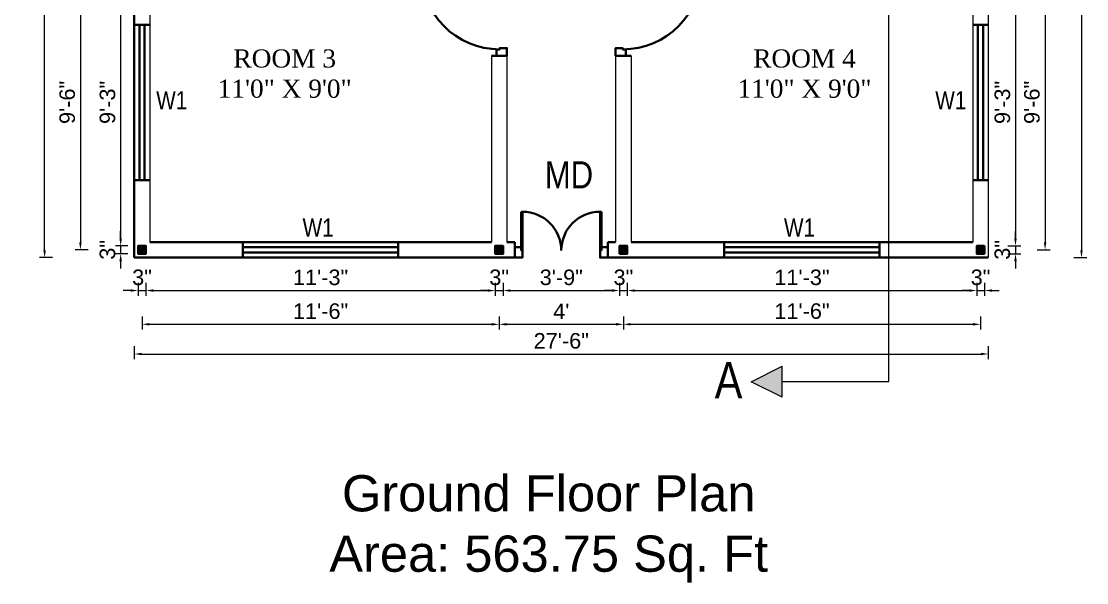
# Model space of a CAD drawing. Header units: inches. Extents: x 94889 to 364662, y -10661 to -3947.
# Drawn here: x 103978.3 to 104389.9, y -7774.4 to -7557.4 of the extents above; entities that cross this region are included whole.
import ezdxf

# ---------------------------------------------------------------- set-up
doc = ezdxf.new("R2010")
doc.units = ezdxf.units.IN
doc.header["$LTSCALE"] = 2
doc.header["$MEASUREMENT"] = 0
doc.header["$PDMODE"] = 34
doc.layers.get('0').update_dxf_attribs({"linetype": 'CONTINUOUS'})
doc.layers.get('DEFPOINTS').update_dxf_attribs({"color": 141, "linetype": 'CONTINUOUS'})
for name, color, linetype, lineweight in [('dimension', 160, 'CONTINUOUS', 15), ('door', 20, 'CONTINUOUS', 35), ('steps', 253, 'CONTINUOUS', 20)]:
    doc.layers.add(name, color=color, linetype=linetype, lineweight=lineweight)
doc.styles.add('Lettring Text', font='arial.ttf')
doc.styles.get("Standard").update_dxf_attribs({"font": 'ARIALN.TTF'})
doc.dimstyles.new('Copy of Standard', dxfattribs={"dimtxt": 6, "dimasz": 2.875, "dimexe": 2, "dimexo": 4, "dimgap": 2, "dimtad": 1, "dimdec": 0, "dimrnd": 1, "dimzin": 0, "dimdsep": 46, "dimlunit": 4, "dimtxsty": 'Lettring Text', "dimcen": 0.1, "dimclrd": 7, "dimclre": 7, "dimclrt": 7, "dimazin": 0, "dimtfac": 0.645, "dimtdec": 0, "dimtmove": 1, "dimatfit": 0, "dimfxl": 3, "dimfxlon": 1, "dimtfillclr": 256, "dimtolj": 1, "dimtzin": 0, "dimlwd": -1, "dimlwe": -1, "dimarcsym": 2})

# ---------------------------------------------------------------- blocks, each defined once
blk = doc.blocks.new("3' DOOR")
at = {"layer": 'door', "ltscale": 0.5}
for p, q in [((104173.36, -7670.17), (104173.86, -7670.16)), ((104173.36, -7685.16), (104173.36, -7670.17)), ((104173.86, -7685.16), (104173.86, -7670.16)), ((104203.86, -7685.16), (104203.86, -7670.16)), ((104203.86, -7670.16), (104204.36, -7670.16)), ((104204.36, -7685.16), (104204.36, -7670.16)), ((104173.36, -7683.91), (104173.36, -7685.16)), ((104173.86, -7685.16), (104173.36, -7685.16)), ((104204.36, -7685.16), (104203.86, -7685.16)), ((104204.36, -7683.91), (104204.36, -7685.16))]:
    blk.add_line(p, q, dxfattribs=at)
for points in [[(104173.36, -7683.91), (104170.86, -7683.91), (104170.86, -7687.91), (104173.86, -7687.91), (104173.86, -7685.16)], [(104203.86, -7685.16), (104203.86, -7687.91), (104206.86, -7687.91), (104206.86, -7683.91), (104204.36, -7683.91)]]:
    blk.add_lwpolyline(points, dxfattribs=at)
for centre, start, end in [((104173.86, -7685.16), 0, 90), ((104203.86, -7685.16), 90, 180)]:
    blk.add_arc(centre, 15, start, end, dxfattribs=at)
blk = doc.blocks.new("3' SINGLE DOOR")
at = {"layer": 'door', "ltscale": 0.5}
for p, q in [((104171.42, -7702.85), (104171.42, -7672.35)), ((104171.92, -7672.35), (104171.42, -7672.35)), ((104171.92, -7702.85), (104171.92, -7672.35)), ((104171.42, -7701.6), (104171.42, -7702.85)), ((104171.92, -7702.85), (104171.42, -7702.85))]:
    blk.add_line(p, q, dxfattribs=at)
for points in [[(104171.42, -7701.6), (104168.92, -7701.6), (104168.92, -7705.6), (104171.92, -7705.6), (104171.92, -7702.85)], [(104202.42, -7701.6), (104202.42, -7702.85), (104201.92, -7702.85), (104201.92, -7705.6), (104204.92, -7705.6), (104204.92, -7701.6), (104202.42, -7701.6)]]:
    blk.add_lwpolyline(points, dxfattribs=at)
blk.add_arc((104171.92, -7702.85), 30.5, 0, 90, dxfattribs=at)
blk = doc.blocks.new('*D628')
at = {"layer": 'DEFPOINTS', "color": 0, "ltscale": 0.3, "transparency": 16777216}
for p in [(104023.42, -7647.28), (104026.42, -7647.28), (104026.42, -7661.51)]:
    blk.add_point(p, dxfattribs=at)
at = {"layer": 'steps', "color": 7, "ltscale": 0.3, "transparency": 16777216}
for p, q in [((104023.42, -7658.51), (104023.42, -7663.51)), ((104026.42, -7658.51), (104026.42, -7663.51)), ((104020.54, -7661.51), (104017.67, -7661.51)), ((104023.42, -7661.51), (104026.42, -7661.51)), ((104029.29, -7661.51), (104032.17, -7661.51))]:
    blk.add_line(p, q, dxfattribs=at)
for points in [[(104020.54, -7661.03), (104020.54, -7661.99), (104023.42, -7661.51)], [(104029.29, -7661.03), (104029.29, -7661.99), (104026.42, -7661.51)]]:
    blk.add_solid(points, dxfattribs=at)
at = {"layer": 'steps', "color": 7, "ltscale": 0.3, "transparency": 16777216, "insert": (104024.92, -7656.44), "char_height": 6, "attachment_point": 5, "style": 'Lettring Text'}
blk.add_mtext('\\A1;3"', dxfattribs=at)
blk = doc.blocks.new('*D629')
at = {"layer": 'DEFPOINTS', "color": 0, "ltscale": 0.5, "transparency": 16777216}
for p in [(104026.42, -7647.28), (104161.42, -7647.28), (104161.42, -7661.51)]:
    blk.add_point(p, dxfattribs=at)
at = {"layer": 'steps', "color": 7, "ltscale": 0.5, "transparency": 16777216}
for p, q in [((104026.42, -7658.51), (104026.42, -7663.51)), ((104161.42, -7658.51), (104161.42, -7663.51)), ((104029.29, -7661.51), (104158.54, -7661.51))]:
    blk.add_line(p, q, dxfattribs=at)
for points in [[(104029.29, -7661.03), (104029.29, -7661.99), (104026.42, -7661.51)], [(104158.54, -7661.03), (104158.54, -7661.99), (104161.42, -7661.51)]]:
    blk.add_solid(points, dxfattribs=at)
at = {"layer": 'steps', "color": 7, "ltscale": 0.5, "transparency": 16777216, "insert": (104093.92, -7656.44), "char_height": 6, "attachment_point": 5, "style": 'Lettring Text'}
blk.add_mtext('\\A1;11\'-3"', dxfattribs=at)
blk = doc.blocks.new('*D630')
at = {"layer": 'DEFPOINTS', "color": 0, "ltscale": 0.5, "transparency": 16777216}
for p in [(104161.42, -7647.28), (104164.42, -7647.28), (104164.42, -7661.51)]:
    blk.add_point(p, dxfattribs=at)
at = {"layer": 'steps', "color": 7, "ltscale": 0.5, "transparency": 16777216}
for p, q in [((104161.42, -7658.51), (104161.42, -7663.51)), ((104164.42, -7658.51), (104164.42, -7663.51)), ((104158.54, -7661.51), (104155.67, -7661.51)), ((104161.42, -7661.51), (104164.42, -7661.51)), ((104167.29, -7661.51), (104170.17, -7661.51))]:
    blk.add_line(p, q, dxfattribs=at)
for points in [[(104158.54, -7661.03), (104158.54, -7661.99), (104161.42, -7661.51)], [(104167.29, -7661.03), (104167.29, -7661.99), (104164.42, -7661.51)]]:
    blk.add_solid(points, dxfattribs=at)
at = {"layer": 'steps', "color": 7, "ltscale": 0.5, "transparency": 16777216, "insert": (104162.92, -7656.44), "char_height": 6, "attachment_point": 5, "style": 'Lettring Text'}
blk.add_mtext('\\A1;3"', dxfattribs=at)
blk = doc.blocks.new('*D631')
at = {"layer": 'DEFPOINTS', "color": 0, "ltscale": 0.5, "transparency": 16777216}
for p in [(104164.42, -7647.28), (104209.42, -7647.28), (104209.42, -7661.51)]:
    blk.add_point(p, dxfattribs=at)
at = {"layer": 'steps', "color": 7, "ltscale": 0.5, "transparency": 16777216}
for p, q in [((104164.42, -7658.51), (104164.42, -7663.51)), ((104209.42, -7658.51), (104209.42, -7663.51)), ((104167.29, -7661.51), (104206.54, -7661.51))]:
    blk.add_line(p, q, dxfattribs=at)
for points in [[(104167.29, -7661.03), (104167.29, -7661.99), (104164.42, -7661.51)], [(104206.54, -7661.03), (104206.54, -7661.99), (104209.42, -7661.51)]]:
    blk.add_solid(points, dxfattribs=at)
at = {"layer": 'steps', "color": 7, "ltscale": 0.5, "transparency": 16777216, "insert": (104186.92, -7656.44), "char_height": 6, "attachment_point": 5, "style": 'Lettring Text'}
blk.add_mtext('\\A1;3\'-9"', dxfattribs=at)
blk = doc.blocks.new('*D632')
at = {"layer": 'DEFPOINTS', "color": 0, "ltscale": 0.5, "transparency": 16777216}
for p in [(104209.42, -7647.28), (104212.42, -7647.28), (104212.42, -7661.51)]:
    blk.add_point(p, dxfattribs=at)
at = {"layer": 'steps', "color": 7, "ltscale": 0.5, "transparency": 16777216}
for p, q in [((104209.42, -7658.51), (104209.42, -7663.51)), ((104212.42, -7658.51), (104212.42, -7663.51)), ((104206.54, -7661.51), (104203.67, -7661.51)), ((104209.42, -7661.51), (104212.42, -7661.51)), ((104215.29, -7661.51), (104218.17, -7661.51))]:
    blk.add_line(p, q, dxfattribs=at)
for points in [[(104206.54, -7661.03), (104206.54, -7661.99), (104209.42, -7661.51)], [(104215.29, -7661.03), (104215.29, -7661.99), (104212.42, -7661.51)]]:
    blk.add_solid(points, dxfattribs=at)
at = {"layer": 'steps', "color": 7, "ltscale": 0.5, "transparency": 16777216, "insert": (104210.92, -7656.44), "char_height": 6, "attachment_point": 5, "style": 'Lettring Text'}
blk.add_mtext('\\A1;3"', dxfattribs=at)
blk = doc.blocks.new('*D633')
at = {"layer": 'DEFPOINTS', "color": 0, "ltscale": 0.5, "transparency": 16777216}
for p in [(104212.42, -7647.28), (104347.42, -7647.28), (104347.42, -7661.51)]:
    blk.add_point(p, dxfattribs=at)
at = {"layer": 'steps', "color": 7, "ltscale": 0.5, "transparency": 16777216}
for p, q in [((104212.42, -7658.51), (104212.42, -7663.51)), ((104347.42, -7658.51), (104347.42, -7663.51)), ((104215.29, -7661.51), (104344.54, -7661.51))]:
    blk.add_line(p, q, dxfattribs=at)
for points in [[(104215.29, -7661.03), (104215.29, -7661.99), (104212.42, -7661.51)], [(104344.54, -7661.03), (104344.54, -7661.99), (104347.42, -7661.51)]]:
    blk.add_solid(points, dxfattribs=at)
at = {"layer": 'steps', "color": 7, "ltscale": 0.5, "transparency": 16777216, "insert": (104279.92, -7656.44), "char_height": 6, "attachment_point": 5, "style": 'Lettring Text'}
blk.add_mtext('\\A1;11\'-3"', dxfattribs=at)
blk = doc.blocks.new('*D634')
at = {"layer": 'DEFPOINTS', "color": 0, "ltscale": 0.5, "transparency": 16777216}
for p in [(104347.42, -7647.28), (104350.42, -7647.28), (104350.42, -7661.51)]:
    blk.add_point(p, dxfattribs=at)
at = {"layer": 'steps', "color": 7, "ltscale": 0.5, "transparency": 16777216}
for p, q in [((104347.42, -7658.51), (104347.42, -7663.51)), ((104350.42, -7658.51), (104350.42, -7663.51)), ((104344.54, -7661.51), (104341.67, -7661.51)), ((104347.42, -7661.51), (104350.42, -7661.51)), ((104353.29, -7661.51), (104356.17, -7661.51))]:
    blk.add_line(p, q, dxfattribs=at)
for points in [[(104344.54, -7661.03), (104344.54, -7661.99), (104347.42, -7661.51)], [(104353.29, -7661.03), (104353.29, -7661.99), (104350.42, -7661.51)]]:
    blk.add_solid(points, dxfattribs=at)
at = {"layer": 'steps', "color": 7, "ltscale": 0.5, "transparency": 16777216, "insert": (104348.92, -7656.44), "char_height": 6, "attachment_point": 5, "style": 'Lettring Text'}
blk.add_mtext('\\A1;3"', dxfattribs=at)
blk = doc.blocks.new('*D635')
at = {"layer": 'DEFPOINTS', "color": 0, "ltscale": 0.5, "transparency": 16777216}
for p in [(104024.92, -7645.78), (104162.92, -7645.78), (104162.92, -7674.56)]:
    blk.add_point(p, dxfattribs=at)
at = {"layer": 'steps', "color": 7, "ltscale": 0.5, "transparency": 16777216}
for p, q in [((104024.92, -7671.56), (104024.92, -7676.56)), ((104162.92, -7671.56), (104162.92, -7676.56)), ((104027.79, -7674.56), (104160.04, -7674.56))]:
    blk.add_line(p, q, dxfattribs=at)
for points in [[(104027.79, -7674.08), (104027.79, -7675.04), (104024.92, -7674.56)], [(104160.04, -7674.08), (104160.04, -7675.04), (104162.92, -7674.56)]]:
    blk.add_solid(points, dxfattribs=at)
at = {"layer": 'steps', "color": 7, "ltscale": 0.5, "transparency": 16777216, "insert": (104093.92, -7669.5), "char_height": 6, "attachment_point": 5, "style": 'Lettring Text'}
blk.add_mtext('\\A1;11\'-6"', dxfattribs=at)
blk = doc.blocks.new('*D636')
at = {"layer": 'DEFPOINTS', "color": 0, "ltscale": 0.5, "transparency": 16777216}
for p in [(104162.92, -7645.78), (104210.92, -7645.78), (104210.92, -7674.56)]:
    blk.add_point(p, dxfattribs=at)
at = {"layer": 'steps', "color": 7, "ltscale": 0.5, "transparency": 16777216}
for p, q in [((104162.92, -7671.56), (104162.92, -7676.56)), ((104210.92, -7671.56), (104210.92, -7676.56)), ((104165.79, -7674.56), (104208.04, -7674.56))]:
    blk.add_line(p, q, dxfattribs=at)
for points in [[(104165.79, -7674.08), (104165.79, -7675.04), (104162.92, -7674.56)], [(104208.04, -7674.08), (104208.04, -7675.04), (104210.92, -7674.56)]]:
    blk.add_solid(points, dxfattribs=at)
at = {"layer": 'steps', "color": 7, "ltscale": 0.5, "transparency": 16777216, "insert": (104186.92, -7669.56), "char_height": 6, "attachment_point": 5, "style": 'Lettring Text'}
blk.add_mtext("\\A1;4'", dxfattribs=at)
blk = doc.blocks.new('*D637')
at = {"layer": 'DEFPOINTS', "color": 0, "ltscale": 0.5, "transparency": 16777216}
for p in [(104210.92, -7645.78), (104348.92, -7645.78), (104348.92, -7674.56)]:
    blk.add_point(p, dxfattribs=at)
at = {"layer": 'steps', "color": 7, "ltscale": 0.5, "transparency": 16777216}
for p, q in [((104210.92, -7671.56), (104210.92, -7676.56)), ((104348.92, -7671.56), (104348.92, -7676.56)), ((104213.79, -7674.56), (104346.04, -7674.56))]:
    blk.add_line(p, q, dxfattribs=at)
for points in [[(104213.79, -7674.08), (104213.79, -7675.04), (104210.92, -7674.56)], [(104346.04, -7674.08), (104346.04, -7675.04), (104348.92, -7674.56)]]:
    blk.add_solid(points, dxfattribs=at)
at = {"layer": 'steps', "color": 7, "ltscale": 0.5, "transparency": 16777216, "insert": (104279.92, -7669.5), "char_height": 6, "attachment_point": 5, "style": 'Lettring Text'}
blk.add_mtext('\\A1;11\'-6"', dxfattribs=at)
blk = doc.blocks.new('*D638')
at = {"layer": 'DEFPOINTS', "color": 0, "ltscale": 0.5, "transparency": 16777216}
for p in [(104021.92, -7648.78), (104351.92, -7648.78), (104351.92, -7686.04)]:
    blk.add_point(p, dxfattribs=at)
at = {"layer": 'steps', "color": 7, "ltscale": 0.5, "transparency": 16777216}
for p, q in [((104021.92, -7683.04), (104021.92, -7688.04)), ((104351.92, -7683.04), (104351.92, -7688.04)), ((104024.79, -7686.04), (104349.04, -7686.04))]:
    blk.add_line(p, q, dxfattribs=at)
for points in [[(104024.79, -7685.56), (104024.79, -7686.52), (104021.92, -7686.04)], [(104349.04, -7685.56), (104349.04, -7686.52), (104351.92, -7686.04)]]:
    blk.add_solid(points, dxfattribs=at)
at = {"layer": 'steps', "color": 7, "ltscale": 0.5, "transparency": 16777216, "insert": (104186.92, -7680.98), "char_height": 6, "attachment_point": 5, "style": 'Lettring Text'}
blk.add_mtext('\\A1;27\'-6"', dxfattribs=at)
blk = doc.blocks.new('*D642')
at = {"layer": 'DEFPOINTS', "color": 0, "ltscale": 0.5, "transparency": 16777216}
for p in [(104023.42, -7533.28), (104016.67, -7644.28), (104023.42, -7644.28)]:
    blk.add_point(p, dxfattribs=at)
at = {"layer": 'steps', "color": 7, "ltscale": 0.5, "transparency": 16777216}
for p, q in [((104019.42, -7533.28), (104014.67, -7533.28)), ((104016.67, -7536.16), (104016.67, -7641.41)), ((104019.42, -7644.28), (104014.67, -7644.28))]:
    blk.add_line(p, q, dxfattribs=at)
for points in [[(104016.19, -7536.16), (104017.15, -7536.16), (104016.67, -7533.28)], [(104016.19, -7641.41), (104017.15, -7641.41), (104016.67, -7644.28)]]:
    blk.add_solid(points, dxfattribs=at)
at = {"layer": 'steps', "color": 7, "ltscale": 0.5, "transparency": 16777216, "insert": (104011.6, -7588.78), "char_height": 6, "attachment_point": 5, "rotation": 90, "style": 'Lettring Text'}
blk.add_mtext('\\A1;9\'-3"', dxfattribs=at)
blk = doc.blocks.new('*D643')
at = {"layer": 'DEFPOINTS', "color": 0, "ltscale": 0.5, "transparency": 16777216}
for p in [(104023.42, -7644.28), (104016.67, -7647.28), (104023.42, -7647.28)]:
    blk.add_point(p, dxfattribs=at)
at = {"layer": 'steps', "color": 7, "ltscale": 0.5, "transparency": 16777216}
for p, q in [((104016.67, -7641.41), (104016.67, -7638.53)), ((104019.42, -7644.28), (104014.67, -7644.28)), ((104016.67, -7644.28), (104016.67, -7647.28)), ((104019.42, -7647.28), (104014.67, -7647.28)), ((104016.67, -7650.16), (104016.67, -7653.03))]:
    blk.add_line(p, q, dxfattribs=at)
for points in [[(104016.19, -7641.41), (104017.15, -7641.41), (104016.67, -7644.28)], [(104016.19, -7650.16), (104017.15, -7650.16), (104016.67, -7647.28)]]:
    blk.add_solid(points, dxfattribs=at)
at = {"layer": 'steps', "color": 7, "ltscale": 0.5, "transparency": 16777216, "insert": (104011.6, -7645.78), "char_height": 6, "attachment_point": 5, "rotation": 90, "style": 'Lettring Text'}
blk.add_mtext('\\A1;3"', dxfattribs=at)
blk = doc.blocks.new('*D645')
at = {"layer": 'DEFPOINTS', "color": 0, "ltscale": 0.5, "transparency": 16777216}
for p in [(104024.92, -7531.78), (104001.12, -7645.78), (104024.92, -7645.78)]:
    blk.add_point(p, dxfattribs=at)
at = {"layer": 'steps', "color": 7, "ltscale": 0.5, "transparency": 16777216}
for p, q in [((104004.12, -7531.78), (103999.12, -7531.78)), ((104001.12, -7534.66), (104001.12, -7642.91)), ((104004.12, -7645.78), (103999.12, -7645.78))]:
    blk.add_line(p, q, dxfattribs=at)
for points in [[(104000.64, -7534.66), (104001.6, -7534.66), (104001.12, -7531.78)], [(104000.64, -7642.91), (104001.6, -7642.91), (104001.12, -7645.78)]]:
    blk.add_solid(points, dxfattribs=at)
at = {"layer": 'steps', "color": 7, "ltscale": 0.5, "transparency": 16777216, "insert": (103996.05, -7588.78), "char_height": 6, "attachment_point": 5, "rotation": 90, "style": 'Lettring Text'}
blk.add_mtext('\\A1;9\'-6"', dxfattribs=at)
blk = doc.blocks.new('*D646')
at = {"layer": 'DEFPOINTS', "color": 0, "ltscale": 0.5, "transparency": 16777216}
for p in [(103987.28, -7402.78), (104021.92, -7402.78), (104021.92, -7648.78)]:
    blk.add_point(p, dxfattribs=at)
at = {"layer": 'steps', "color": 7, "ltscale": 0.5, "transparency": 16777216}
for p, q in [((103990.28, -7402.78), (103985.28, -7402.78)), ((103987.28, -7645.91), (103987.28, -7405.66)), ((103990.28, -7648.78), (103985.28, -7648.78))]:
    blk.add_line(p, q, dxfattribs=at)
for points in [[(103986.8, -7405.66), (103987.76, -7405.66), (103987.28, -7402.78)], [(103986.8, -7645.91), (103987.76, -7645.91), (103987.28, -7648.78)]]:
    blk.add_solid(points, dxfattribs=at)
at = {"layer": 'steps', "color": 7, "ltscale": 0.5, "transparency": 16777216, "insert": (103982.22, -7525.78), "char_height": 6, "attachment_point": 5, "rotation": 90, "style": 'Lettring Text'}
blk.add_mtext('\\A1;20\'-6"', dxfattribs=at)
blk = doc.blocks.new('*D650')
at = {"layer": 'DEFPOINTS', "color": 0, "ltscale": 0.5, "transparency": 16777216}
for p in [(104350.42, -7533.28), (104350.42, -7644.28), (104362.43, -7644.28)]:
    blk.add_point(p, dxfattribs=at)
at = {"layer": 'steps', "color": 7, "ltscale": 0.5, "transparency": 16777216}
for p, q in [((104359.43, -7533.28), (104364.43, -7533.28)), ((104362.43, -7536.16), (104362.43, -7641.41)), ((104359.43, -7644.28), (104364.43, -7644.28))]:
    blk.add_line(p, q, dxfattribs=at)
for points in [[(104361.95, -7536.16), (104362.91, -7536.16), (104362.43, -7533.28)], [(104361.95, -7641.41), (104362.91, -7641.41), (104362.43, -7644.28)]]:
    blk.add_solid(points, dxfattribs=at)
at = {"layer": 'steps', "color": 7, "ltscale": 0.5, "transparency": 16777216, "insert": (104357.37, -7588.78), "char_height": 6, "attachment_point": 5, "rotation": 90, "style": 'Lettring Text'}
blk.add_mtext('\\A1;9\'-3"', dxfattribs=at)
blk = doc.blocks.new('*D651')
at = {"layer": 'DEFPOINTS', "color": 0, "ltscale": 0.5, "transparency": 16777216}
for p in [(104350.42, -7644.28), (104350.42, -7647.28), (104362.43, -7647.28)]:
    blk.add_point(p, dxfattribs=at)
at = {"layer": 'steps', "color": 7, "ltscale": 0.5, "transparency": 16777216}
for p, q in [((104362.43, -7641.41), (104362.43, -7638.53)), ((104359.43, -7644.28), (104364.43, -7644.28)), ((104362.43, -7644.28), (104362.43, -7647.28)), ((104359.43, -7647.28), (104364.43, -7647.28)), ((104362.43, -7650.16), (104362.43, -7653.03))]:
    blk.add_line(p, q, dxfattribs=at)
for points in [[(104361.95, -7641.41), (104362.91, -7641.41), (104362.43, -7644.28)], [(104361.95, -7650.16), (104362.91, -7650.16), (104362.43, -7647.28)]]:
    blk.add_solid(points, dxfattribs=at)
at = {"layer": 'steps', "color": 7, "ltscale": 0.5, "transparency": 16777216, "insert": (104357.37, -7645.78), "char_height": 6, "attachment_point": 5, "rotation": 90, "style": 'Lettring Text'}
blk.add_mtext('\\A1;3"', dxfattribs=at)
blk = doc.blocks.new('*D653')
at = {"layer": 'DEFPOINTS', "color": 0, "ltscale": 0.5, "transparency": 16777216}
for p in [(104348.92, -7531.78), (104348.92, -7645.78), (104373.85, -7645.78)]:
    blk.add_point(p, dxfattribs=at)
at = {"layer": 'steps', "color": 7, "ltscale": 0.5, "transparency": 16777216}
for p, q in [((104370.85, -7531.78), (104375.85, -7531.78)), ((104373.85, -7534.66), (104373.85, -7642.91)), ((104370.85, -7645.78), (104375.85, -7645.78))]:
    blk.add_line(p, q, dxfattribs=at)
for points in [[(104373.37, -7534.66), (104374.33, -7534.66), (104373.85, -7531.78)], [(104373.37, -7642.91), (104374.33, -7642.91), (104373.85, -7645.78)]]:
    blk.add_solid(points, dxfattribs=at)
at = {"layer": 'steps', "color": 7, "ltscale": 0.5, "transparency": 16777216, "insert": (104368.79, -7588.78), "char_height": 6, "attachment_point": 5, "rotation": 90, "style": 'Lettring Text'}
blk.add_mtext('\\A1;9\'-6"', dxfattribs=at)
blk = doc.blocks.new('*D654')
at = {"layer": 'DEFPOINTS', "color": 0, "ltscale": 0.5, "transparency": 16777216}
for p in [(104351.92, -7402.78), (104351.92, -7648.78), (104387.93, -7648.78)]:
    blk.add_point(p, dxfattribs=at)
at = {"layer": 'steps', "color": 7, "ltscale": 0.5, "transparency": 16777216}
for p, q in [((104384.93, -7402.78), (104389.93, -7402.78)), ((104387.93, -7405.66), (104387.93, -7645.91)), ((104384.93, -7648.78), (104389.93, -7648.78))]:
    blk.add_line(p, q, dxfattribs=at)
for points in [[(104387.45, -7405.66), (104388.41, -7405.66), (104387.93, -7402.78)], [(104387.45, -7645.91), (104388.41, -7645.91), (104387.93, -7648.78)]]:
    blk.add_solid(points, dxfattribs=at)
at = {"layer": 'steps', "color": 7, "ltscale": 0.5, "transparency": 16777216, "insert": (104382.87, -7525.78), "char_height": 6, "attachment_point": 5, "rotation": 90, "style": 'Lettring Text'}
blk.add_mtext('\\A1;20\'-6"', dxfattribs=at)

msp = doc.modelspace()

# ---------------------------------------------------------------- hatches: boundary and pattern name
at = {"linetype": 'ByBlock', "lineweight": 5}
msp.add_hatch(color=7, dxfattribs=at).paths.add_polyline_path([(104260.3, -7696.78), (104272.3, -7702.78), (104272.3, -7690.78)])
at = {"layer": 'door', "ltscale": 0.5}
h = msp.add_hatch(dxfattribs=at)
h.set_pattern_fill('ANSI31', color=256)
h.set_pattern_definition([(45, (0, -240), (-0.08838834765, 0.08838834765), [])])
h.paths.add_polyline_path([(104023.42, -7644.28), (104026.42, -7644.28), (104026.42, -7647.28), (104023.42, -7647.28)])
h = msp.add_hatch(dxfattribs=at)
h.set_pattern_fill('ANSI31', color=256)
h.set_pattern_definition([(45, (138, -240), (-0.08838834765, 0.08838834765), [])])
h.paths.add_polyline_path([(104161.42, -7644.28), (104164.42, -7644.28), (104164.42, -7647.28), (104161.42, -7647.28)])
h = msp.add_hatch(dxfattribs=at)
h.set_pattern_fill('ANSI31', color=256)
h.set_pattern_definition([(45, (186, -240), (-0.08838834765, 0.08838834765), [])])
h.paths.add_polyline_path([(104209.42, -7644.28), (104212.42, -7644.28), (104212.42, -7647.28), (104209.42, -7647.28)])
h = msp.add_hatch(dxfattribs=at)
h.set_pattern_fill('ANSI31', color=256)
h.set_pattern_definition([(45, (324, -240), (-0.08838834765, 0.08838834765), [])])
h.paths.add_polyline_path([(104347.42, -7644.28), (104350.42, -7644.28), (104350.42, -7647.28), (104347.42, -7647.28)])

# ---------------------------------------------------------------- linework, layer by layer
at = {"color": 7, "linetype": 'ByBlock', "lineweight": 5}
for p, q in [((104313.47, -7696.78), (104313.47, -7354.78)), ((104260.3, -7696.78), (104272.3, -7690.78)), ((104272.3, -7702.78), (104272.3, -7690.78)), ((104272.3, -7702.78), (104260.3, -7696.78)), ((104313.47, -7696.78), (104272.3, -7696.78))]:
    msp.add_line(p, q, dxfattribs=at)
at = {"layer": 'dimension', "ltscale": 7}
for p, q in [((104351.92, -7402.78), (104351.92, -7648.78)), ((104027.92, -7534.78), (104027.92, -7642.78)), ((104345.92, -7534.78), (104345.92, -7642.78)), ((104159.92, -7570.78), (104159.92, -7642.78)), ((104165.92, -7570.78), (104165.92, -7642.78)), ((104207.92, -7570.78), (104207.92, -7642.78)), ((104213.92, -7570.78), (104213.92, -7642.78))]:
    msp.add_line(p, q, dxfattribs=at)
at = {"layer": 'door', "ltscale": 0.5}
for p, q in [((104021.92, -7648.78), (104021.92, -7402.78)), ((104027.92, -7558.78), (104021.92, -7558.78)), ((104023.92, -7618.78), (104023.92, -7558.78)), ((104025.92, -7618.78), (104025.92, -7558.78)), ((104351.92, -7558.78), (104345.92, -7558.78)), ((104347.92, -7618.78), (104347.92, -7558.78)), ((104349.92, -7618.78), (104349.92, -7558.78)), ((104165.92, -7570.78), (104159.92, -7570.78)), ((104207.92, -7570.78), (104213.92, -7570.78)), ((104027.92, -7618.78), (104021.92, -7618.78)), ((104351.92, -7618.78), (104345.92, -7618.78)), ((104027.92, -7642.78), (104159.92, -7642.78)), ((104063.92, -7642.78), (104063.92, -7648.78)), ((104123.92, -7642.78), (104123.92, -7648.78)), ((104165.92, -7642.78), (104168.92, -7642.78)), ((104168.92, -7648.78), (104168.92, -7642.78)), ((104204.92, -7642.78), (104207.92, -7642.78)), ((104204.92, -7648.78), (104204.92, -7642.78)), ((104213.92, -7642.78), (104345.92, -7642.78)), ((104249.92, -7642.78), (104249.92, -7648.78)), ((104309.92, -7642.78), (104309.92, -7648.78)), ((104063.92, -7644.78), (104123.92, -7644.78)), ((104063.92, -7646.78), (104123.92, -7646.78)), ((104249.92, -7644.78), (104309.92, -7644.78)), ((104249.92, -7646.78), (104309.92, -7646.78)), ((104021.92, -7648.78), (104168.92, -7648.78)), ((104204.92, -7648.78), (104351.92, -7648.78))]:
    msp.add_line(p, q, dxfattribs=at)
for points in [[(104023.42, -7644.28), (104026.42, -7644.28), (104026.42, -7647.28), (104023.42, -7647.28)], [(104161.42, -7644.28), (104164.42, -7644.28), (104164.42, -7647.28), (104161.42, -7647.28)], [(104209.42, -7644.28), (104212.42, -7644.28), (104212.42, -7647.28), (104209.42, -7647.28)], [(104350.42, -7644.28), (104347.42, -7644.28), (104347.42, -7647.28), (104350.42, -7647.28)]]:
    msp.add_lwpolyline(points, close=True, dxfattribs=at)

# ---------------------------------------------------------------- block references
at = {"layer": 'door', "xscale": -1, "rotation": 90}
msp.add_blockref("3' SINGLE DOOR", (96460.32, 96634.14), dxfattribs=at)
at = {"layer": 'door', "rotation": 270}
msp.add_blockref("3' SINGLE DOOR", (111913.51, 96634.14), dxfattribs=at)
at = {"layer": 'door'}
msp.add_blockref("3' DOOR", (-1.94, 39.13), dxfattribs=at)

# ---------------------------------------------------------------- texts
at = {"color": 7, "linetype": 'ByBlock', "lineweight": 5}
for s, insert, char_height, width, attachment_point in [('MD', (104180.53, -7611.52), 10.5, 46.3747, 1), ('A', (104246.2, -7689.16), 14, 26.5803, 1), ('{\\fArial CE|b0|i0|c238|p34;Ground Floor Plan\\PArea: \\fArial CE|b0|i0|c0|p34;563.75\\fArial CE|b0|i0|c238|p34; Sq. Ft}', (104182.06, -7753.66), 14, 235.547, 5)]:
    msp.add_mtext(s, dxfattribs=dict(at, insert=insert, char_height=char_height, width=width, attachment_point=attachment_point))
at = {"layer": 'steps', "color": 7, "ltscale": 0.3, "char_height": 7, "width": 55.268, "attachment_point": 2}
for s, insert in [('{\\fTimes New Roman|b0|i0|c0|p18;ROOM 3\\P11\'0" X 9\'0"}', (104080.06, -7568.3)), ('{\\fTimes New Roman|b0|i0|c0|p18;ROOM 4\\P11\'0" X 9\'0"}', (104280.89, -7568.3)), ('W1', (104036.41, -7584.45)), ('W1', (104337.43, -7584.45)), ('W1', (104092.97, -7633.66)), ('W1', (104278.97, -7633.66))]:
    msp.add_mtext(s, dxfattribs=dict(at, insert=insert))

# ---------------------------------------------------------------- dimensions: what is measured, and where the dimension line sits
at = {"layer": 'steps', "ltscale": 0.5}
for base, p1, p2, picture, middle in [((103987.28, -7402.78), (104021.92, -7648.78), (104021.92, -7402.78), '*D646', (103982.22, -7525.78)), ((104387.93, -7648.78), (104351.92, -7402.78), (104351.92, -7648.78), '*D654', (104382.87, -7525.78)), ((104001.12, -7645.78), (104024.92, -7531.78), (104024.92, -7645.78), '*D645', (103996.05, -7588.78)), ((104373.85, -7645.78), (104348.92, -7531.78), (104348.92, -7645.78), '*D653', (104368.79, -7588.78)), ((104016.67, -7644.28), (104023.42, -7533.28), (104023.42, -7644.28), '*D642', (104011.6, -7588.78)), ((104362.43, -7644.28), (104350.42, -7533.28), (104350.42, -7644.28), '*D650', (104357.37, -7588.78))]:
    dim = msp.add_linear_dim(base=base, p1=p1, p2=p2, angle=90, dimstyle='Copy of Standard', dxfattribs=at)
    dim.commit()
    dim.dimension.update_dxf_attribs({"geometry": picture, "text_midpoint": middle})
for base, p1, p2, picture, middle in [((104016.67, -7647.28), (104023.42, -7644.28), (104023.42, -7647.28), '*D643', (104016.67, -7645.78)), ((104362.43, -7647.28), (104350.42, -7644.28), (104350.42, -7647.28), '*D651', (104362.43, -7645.78))]:
    dim = msp.add_linear_dim(base=base, p1=p1, p2=p2, angle=90, dimstyle='Copy of Standard', dxfattribs=at)
    dim.commit()
    dim.dimension.update_dxf_attribs({"geometry": picture, "text_midpoint": middle, "dimtype": 160})
at = {"layer": 'steps', "color": 7, "ltscale": 0.3, "true_color": 0xffffff}
dim = msp.add_linear_dim(base=(104026.42, -7661.51), p1=(104023.42, -7647.28), p2=(104026.42, -7647.28), dimstyle='Copy of Standard', dxfattribs=at)
dim.commit()
dim.dimension.update_dxf_attribs({"geometry": '*D628', "text_midpoint": (104024.92, -7661.51), "dimtype": 160})
at = {"layer": 'steps', "ltscale": 0.5}
for base, p1, p2, picture, middle in [((104162.92, -7674.56), (104024.92, -7645.78), (104162.92, -7645.78), '*D635', (104093.92, -7669.5)), ((104161.42, -7661.51), (104026.42, -7647.28), (104161.42, -7647.28), '*D629', (104093.92, -7656.44)), ((104210.92, -7674.56), (104162.92, -7645.78), (104210.92, -7645.78), '*D636', (104186.92, -7669.56)), ((104209.42, -7661.51), (104164.42, -7647.28), (104209.42, -7647.28), '*D631', (104186.92, -7656.44)), ((104348.92, -7674.56), (104210.92, -7645.78), (104348.92, -7645.78), '*D637', (104279.92, -7669.5)), ((104347.42, -7661.51), (104212.42, -7647.28), (104347.42, -7647.28), '*D633', (104279.92, -7656.44)), ((104351.92, -7686.04), (104021.92, -7648.78), (104351.92, -7648.78), '*D638', (104186.92, -7680.98))]:
    dim = msp.add_linear_dim(base=base, p1=p1, p2=p2, dimstyle='Copy of Standard', dxfattribs=at)
    dim.commit()
    dim.dimension.update_dxf_attribs({"geometry": picture, "text_midpoint": middle})
for base, p1, p2, picture, middle in [((104164.42, -7661.51), (104161.42, -7647.28), (104164.42, -7647.28), '*D630', (104162.92, -7661.51)), ((104212.42, -7661.51), (104209.42, -7647.28), (104212.42, -7647.28), '*D632', (104210.92, -7661.51)), ((104350.42, -7661.51), (104347.42, -7647.28), (104350.42, -7647.28), '*D634', (104348.92, -7661.51))]:
    dim = msp.add_linear_dim(base=base, p1=p1, p2=p2, dimstyle='Copy of Standard', dxfattribs=at)
    dim.commit()
    dim.dimension.update_dxf_attribs({"geometry": picture, "text_midpoint": middle, "dimtype": 160})

doc.saveas('drawing.dxf')
